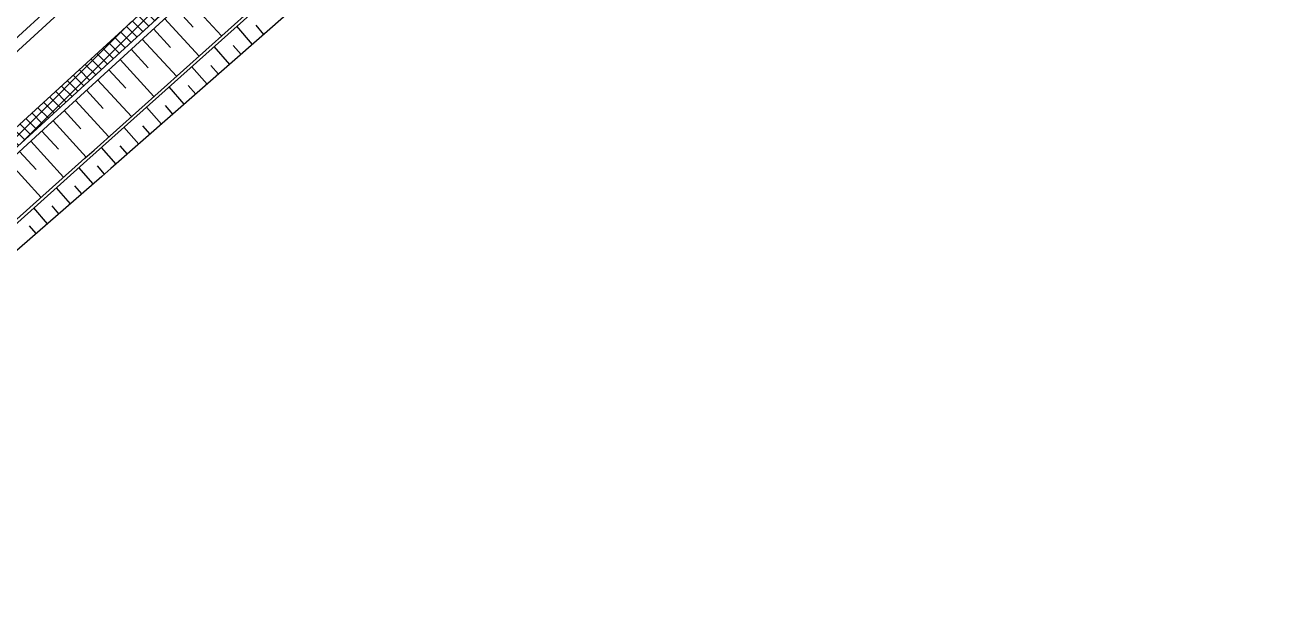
# Model space of a CAD drawing. Header units: metres. Extents: x 2306714 to 2308412, y 453204 to 454783.
# Drawn here: x 2307828.3 to 2307951.4, y 454211.1 to 454269.3 of the extents above; entities that cross this region are included whole.
import ezdxf

# ---------------------------------------------------------------- set-up
doc = ezdxf.new("R2010")
doc.units = ezdxf.units.M
doc.layers.add('АД_серый', color=250, linetype='Continuous')
doc.layers.add('ГП_АД том 3.2.6', color=250, linetype='Continuous', lineweight=40)

# ---------------------------------------------------------------- blocks, each defined once
blk = doc.blocks.new('АД 3.2.6')
at = {"layer": 'АД_серый'}
h = blk.add_hatch(dxfattribs=at)
h.set_pattern_fill('ANSI37', color=256, scale=0.25)
h.set_pattern_definition([(45, (-2306965.9422, -453205.9558), (-0.56126600757, 0.56126600757), []), (135, (-2306965.9422, -453205.9558), (-0.56126600757, -0.56126600757), [])])
edge = h.paths.add_edge_path()
edge.add_line((1053.93, 1206.09), (1054.03, 1208.2))
edge.add_line((1054.03, 1208.2), (1018.62, 1175.79))
edge.add_line((1018.62, 1175.79), (966.99, 1128.52))
edge.add_line((966.99, 1128.52), (878.48, 1047.49))
edge.add_line((878.48, 1047.49), (841.6, 1013.73))
edge.add_line((841.6, 1013.73), (814.31, 988.74))
edge.add_line((814.31, 988.74), (777.44, 954.98))
edge.add_line((777.44, 954.98), (740.56, 921.22))
edge.add_line((740.56, 921.22), (666.8, 853.69))
edge.add_line((666.8, 853.69), (629.92, 819.92))
edge.add_line((629.92, 819.92), (593.04, 786.16))
edge.add_line((593.04, 786.16), (556.17, 752.4))
edge.add_line((556.17, 752.4), (292.42, 510.93))
edge.add_line((292.42, 510.93), (59.06, 297.28))
edge.add_arc((479.25, -161.67), 622.25, 132.47509, 141.1318)
edge.add_line((-5.23, 228.81), (-27.96, 200.61))
edge.add_arc((-516.72, 594.55), 627.75, 312.47523, 321.1318, ccw=False)
edge.add_line((-92.82, 131.54), (-212.23, 22.21))
edge.add_line((-212.23, 22.21), (-211.22, 21.1))
edge.add_line((-211.22, 21.1), (-91.8, 130.43))
edge.add_arc((-516.72, 594.55), 629.25, 312.47523, 321.1318)
edge.add_line((-26.79, 199.67), (-4.06, 227.87))
edge.add_arc((479.25, -161.67), 620.75, 132.47509, 141.1318, ccw=False)
edge.add_line((60.07, 296.18), (293.45, 509.84))
edge.add_line((293.45, 509.84), (557.18, 751.29))
edge.add_line((557.18, 751.29), (594.06, 785.05))
edge.add_line((594.06, 785.05), (630.94, 818.82))
edge.add_line((630.94, 818.82), (667.81, 852.58))
edge.add_line((667.81, 852.58), (741.57, 920.11))
edge.add_line((741.57, 920.11), (778.45, 953.87))
edge.add_line((778.45, 953.87), (815.33, 987.64))
edge.add_line((815.33, 987.64), (842.62, 1012.62))
edge.add_line((842.62, 1012.62), (879.5, 1046.38))
edge.add_line((879.5, 1046.38), (968.01, 1127.42))
edge.add_line((968.01, 1127.42), (1019.63, 1174.69))
edge.add_line((1019.63, 1174.69), (1053.93, 1206.09))
for p, q in [((884.38, 1050.18, 149.18), (887.81, 1046.44, 149.18)), ((883.28, 1049.17, 149.18), (884.99, 1047.3, 149.18)), ((882.17, 1048.16, 149.18), (885.58, 1044.44, 149.18)), ((890.89, 1045.6, 143.85), (889.32, 1047.39, 143.85)), ((892.02, 1046.59, 143.85), (891.23, 1047.49, 143.85)), ((879.96, 1046.13, 149.18), (883.34, 1042.44, 149.18)), ((881.07, 1047.14, 149.18), (882.76, 1045.29, 149.18)), ((878.85, 1045.12, 149.18), (880.54, 1043.28, 149.18)), ((888.63, 1043.62, 143.85), (887.09, 1045.39, 143.85)), ((889.76, 1044.61, 143.85), (888.98, 1045.5, 143.85)), ((877.75, 1044.1, 149.18), (881.1, 1040.44, 149.18)), ((887.51, 1042.64, 143.85), (886.74, 1043.51, 143.85)), ((876.64, 1043.09, 149.18), (878.31, 1041.26, 149.18)), ((886.38, 1041.65, 143.85), (884.85, 1043.39, 143.85)), ((874.43, 1041.07, 149.18), (876.09, 1039.25, 149.18)), ((875.53, 1042.08, 149.18), (878.87, 1038.44, 149.18)), ((884.12, 1039.67, 143.85), (882.62, 1041.39, 143.85)), ((885.25, 1040.66, 143.85), (884.49, 1041.52, 143.85)), ((873.32, 1040.05, 149.18), (876.63, 1036.44, 149.18)), ((872.21, 1039.04, 149.18), (873.87, 1037.24, 149.18)), ((881.86, 1037.69, 143.85), (880.38, 1039.39, 143.85)), ((882.99, 1038.68, 143.85), (882.25, 1039.53, 143.85)), ((871.11, 1038.03, 149.18), (874.4, 1034.43, 149.18)), ((879.61, 1035.72, 143.85), (878.14, 1037.39, 143.85)), ((880.74, 1036.7, 143.85), (880, 1037.54, 143.85)), ((870, 1037.01, 149.18), (871.64, 1035.22, 149.18)), ((867.79, 1034.99, 149.18), (869.42, 1033.21, 149.18)), ((868.9, 1036, 149.18), (872.16, 1032.43, 149.18)), ((877.35, 1033.74, 143.85), (875.91, 1035.38, 143.85)), ((878.48, 1034.73, 143.85), (877.75, 1035.56, 143.85)), ((866.68, 1033.98, 149.18), (869.93, 1030.43, 149.18)), ((875.09, 1031.77, 143.85), (873.68, 1033.39, 143.85)), ((876.22, 1032.75, 143.85), (875.51, 1033.57, 143.85)), ((872.83, 1029.8, 143.85), (871.44, 1031.39, 143.85)), ((873.96, 1030.78, 143.85), (873.26, 1031.59, 143.85)), ((870.56, 1027.83, 143.85), (869.21, 1029.39, 143.85)), ((871.69, 1028.82, 143.85), (871.01, 1029.6, 143.85)), ((869.43, 1026.85, 143.85), (868.76, 1027.62, 143.85))]:
    blk.add_line(p, q, dxfattribs=at)
blk.add_lwpolyline([(1155.02, 1308.13), (1142.51, 1296.67), (1105.62, 1262.91), (1078.63, 1242.73), (1077.45, 1241.85), (1066.39, 1231.72), (1055.33, 1221.59), (1048.63, 1214.1), (1047.29, 1212.6), (1031.87, 1195.38), (736.84, 925.27), (717.75, 911.01), (708.67, 904.22), (686.54, 883.96), (663.09, 857.75), (539, 744.14)], dxfattribs=at)
blk.add_lwpolyline([(59.06, 297.28), (1052.55, 1206.85), (1054.03, 1208.2), (1057.4, 1204.52), (1064.78, 1211.27), (1075.84, 1221.4), (1072.46, 1225.09), (1073.94, 1226.44), (1221.37, 1361.42, -0.009404), (1277.72, 1411.09), (1417.2, 1529.46), (1424.53, 1535.68, 0.001297), (1432.44, 1542.43, 0.001252), (1440.29, 1548.66), (1441.58, 1549.7), (1441.62, 1549.73, -0.009857), (1446.52, 1553.48), (1448.07, 1554.68)], format="xyb", dxfattribs=at)
at = {"layer": 'АД_серый', "flags": 128}
blk.add_lwpolyline([(1344.16, 1465.5), (1278.69, 1409.95, 0.009404), (1222.38, 1360.31), (1074.58, 1224.99), (1077.96, 1221.31), (1065.79, 1210.16), (1057.31, 1202.4), (1053.93, 1206.09), (60.07, 296.18, 0.03779), (-4.06, 227.87), (-26.79, 199.67, -0.037789), (-91.8, 130.43), (-211.22, 21.1), (-212.23, 22.21)], format="xyb", dxfattribs=at)
at = {"layer": 'АД_серый', "linetype": 'Continuous', "flags": 128}
for points in [[(852.54, 1021.03), (870.98, 1037.91), (871.88, 1038.73), (889.42, 1054.79), (890.46, 1055.74), (907.86, 1071.68), (926.3, 1088.56), (944.74, 1105.44), (945.63, 1106.26), (963.18, 1122.32), (976.35, 1134.38), (981.62, 1139.2), (985.31, 1142.58), (1000.06, 1156.08), (1018.5, 1172.97), (1019.39, 1173.78), (1036.94, 1189.85), (1053.9, 1205.38), (1057.28, 1201.69), (1066.13, 1209.79), (1078.67, 1221.27), (1075.29, 1224.96), (1084.88, 1233.74), (1110.69, 1257.38)], [(866.14, 1045), (883.68, 1061.06), (884.72, 1062.01), (902.12, 1077.95), (920.56, 1094.83), (939, 1111.71), (939.89, 1112.53), (957.44, 1128.59), (970.61, 1140.65), (975.88, 1145.47), (979.57, 1148.85), (994.32, 1162.35), (1012.76, 1179.24), (1013.65, 1180.05), (1031.2, 1196.12), (1046.61, 1213.34), (1047.95, 1214.84), (1054.65, 1222.33), (1064.97, 1231.79), (1065.71, 1232.46), (1067.19, 1233.81), (1076.78, 1242.59), (1104.95, 1263.65)], [(855.64, 1017.65), (874.27, 1034.32), (875.17, 1035.13), (892.9, 1051), (893.95, 1051.94), (911.49, 1067.71), (930.01, 1084.51), (948.45, 1101.39), (949.35, 1102.2), (967.01, 1118.14), (980.21, 1130.16), (985.49, 1134.97), (989.18, 1138.35), (1003.2, 1152.66)], [(989.58, 1137.91), (985.69, 1134.75), (980.41, 1129.94), (967.21, 1117.92), (949.55, 1101.98), (948.65, 1101.17), (930.21, 1084.29), (911.7, 1067.49), (894.15, 1051.71), (893.1, 1050.77), (875.38, 1034.91), (874.47, 1034.1), (855.84, 1017.43)], [(990.23, 1137.2), (986.36, 1134.03), (981.05, 1129.24), (967.8, 1117.27), (951.65, 1099.69), (950.73, 1098.9), (932.13, 1082.19), (913.49, 1065.53), (895.8, 1049.91), (894.75, 1048.98), (876.85, 1033.3), (875.94, 1032.5), (857.06, 1016.1)]]:
    blk.add_lwpolyline(points, dxfattribs=at)

msp = doc.modelspace()

# ---------------------------------------------------------------- block references
at = {"layer": 'ГП_АД том 3.2.6'}
msp.add_blockref('АД 3.2.6', (2306959.994, 453221.76), dxfattribs=at)

doc.saveas('drawing.dxf')
